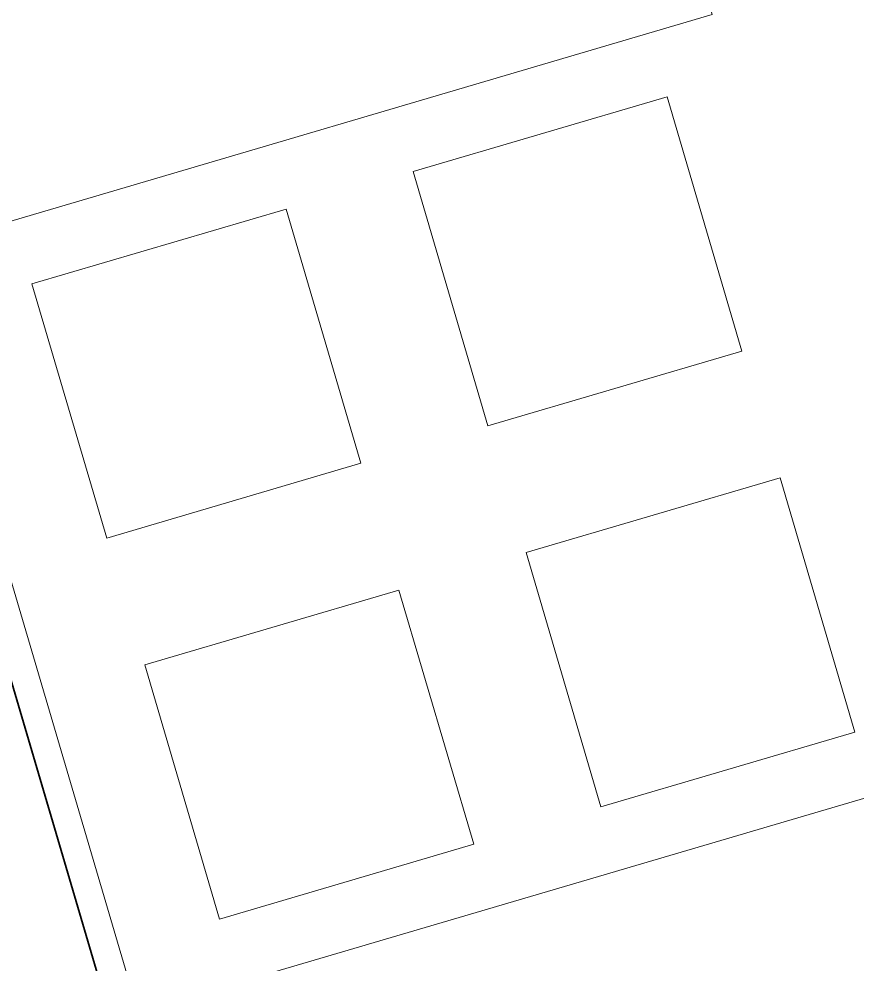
# Model space of a CAD drawing. Header units: millimetres. Extents: x 62878 to 70819, y -67946 to -61850.
# Drawn here: x 64254 to 64380.6, y -65786.4 to -65643.7 of the extents above; entities that cross this region are included whole.
import ezdxf

# ---------------------------------------------------------------- set-up
doc = ezdxf.new("R2010")
doc.units = ezdxf.units.MM
for name, color, linetype, lineweight in [('DUVAR-GAZBETON', 84, 'Continuous', 35), ('GOR-2', 152, 'Continuous', 20), ('TEFRİŞ-yeni', 53, 'Continuous', 9)]:
    doc.layers.add(name, color=color, linetype=linetype, lineweight=lineweight)

msp = doc.modelspace()

# ---------------------------------------------------------------- linework, layer by layer
at = {"layer": 'DUVAR-GAZBETON', "ltscale": 5}
msp.add_line((64161.73, -65434.76), (64376.94, -66164.64), dxfattribs=at)
at = {"layer": 'GOR-2'}
msp.add_line((64166.66, -65436.47), (64380.37, -66161.22), dxfattribs=at)
at = {"layer": 'TEFRİŞ-yeni'}
for points in [[(64336.06, -65566.35), (64220.94, -65600.22), (64243.53, -65676.97), (64358.65, -65643.09), (64336.06, -65566.35)], [(64313.5, -65666.8), (64351.88, -65655.51), (64363.17, -65693.88), (64324.8, -65705.18), (64313.5, -65666.8)], [(64294.32, -65672.45), (64255.94, -65683.74), (64267.24, -65722.11), (64305.61, -65710.82), (64294.32, -65672.45)], [(64341.86, -65762.7), (64380.23, -65751.41), (64368.94, -65713.03), (64330.57, -65724.32), (64341.86, -65762.7)], [(64322.67, -65768.34), (64284.3, -65779.64), (64273.01, -65741.26), (64311.38, -65729.97), (64322.67, -65768.34)], [(64392.65, -65758.18), (64277.53, -65792.05), (64300.11, -65868.8), (64415.23, -65834.92), (64392.65, -65758.18)]]:
    msp.add_lwpolyline(points, dxfattribs=at)

doc.saveas('drawing.dxf')
